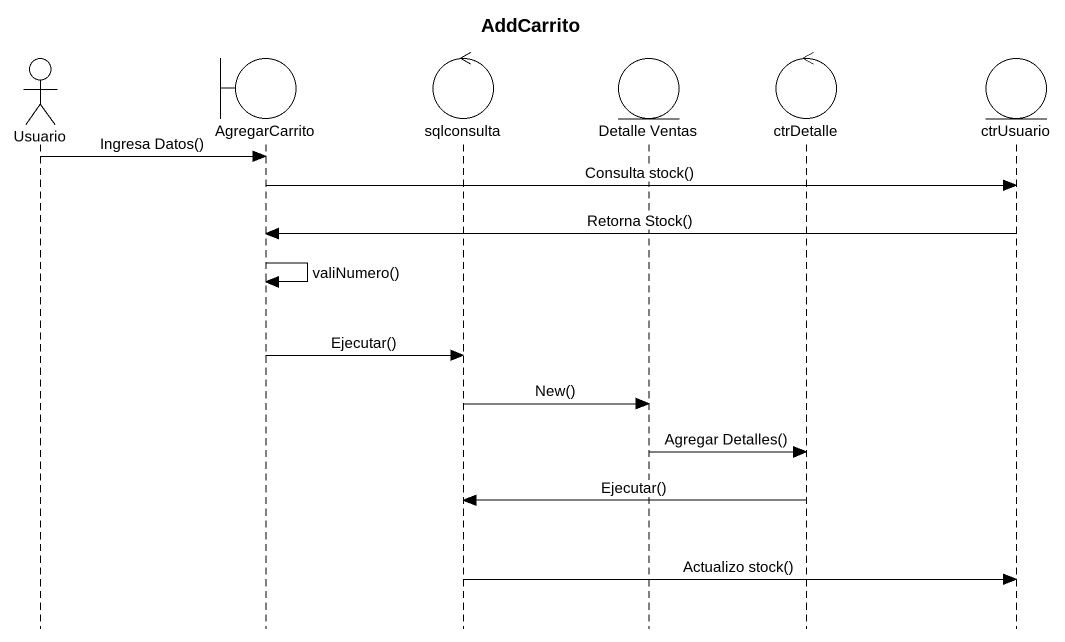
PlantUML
@startuml
title AddCarrito
hide footbox
actor Usuario
boundary AgregarCarrito
control sqlconsulta
entity "Detalle Ventas" as Detalle_Ventas
control ctrDetalle
entity ctrUsuario

Usuario -> AgregarCarrito : Ingresa Datos()
AgregarCarrito -> ctrUsuario : Consulta stock()
ctrUsuario -> AgregarCarrito : Retorna Stock()
AgregarCarrito -> AgregarCarrito : valiNumero()
AgregarCarrito -> sqlconsulta : Ejecutar()
sqlconsulta -> Detalle_Ventas : New()
Detalle_Ventas -> ctrDetalle : Agregar Detalles()
ctrDetalle -> sqlconsulta : Ejecutar()
sqlconsulta -> ctrUsuario : Actualizo stock()
@enduml
